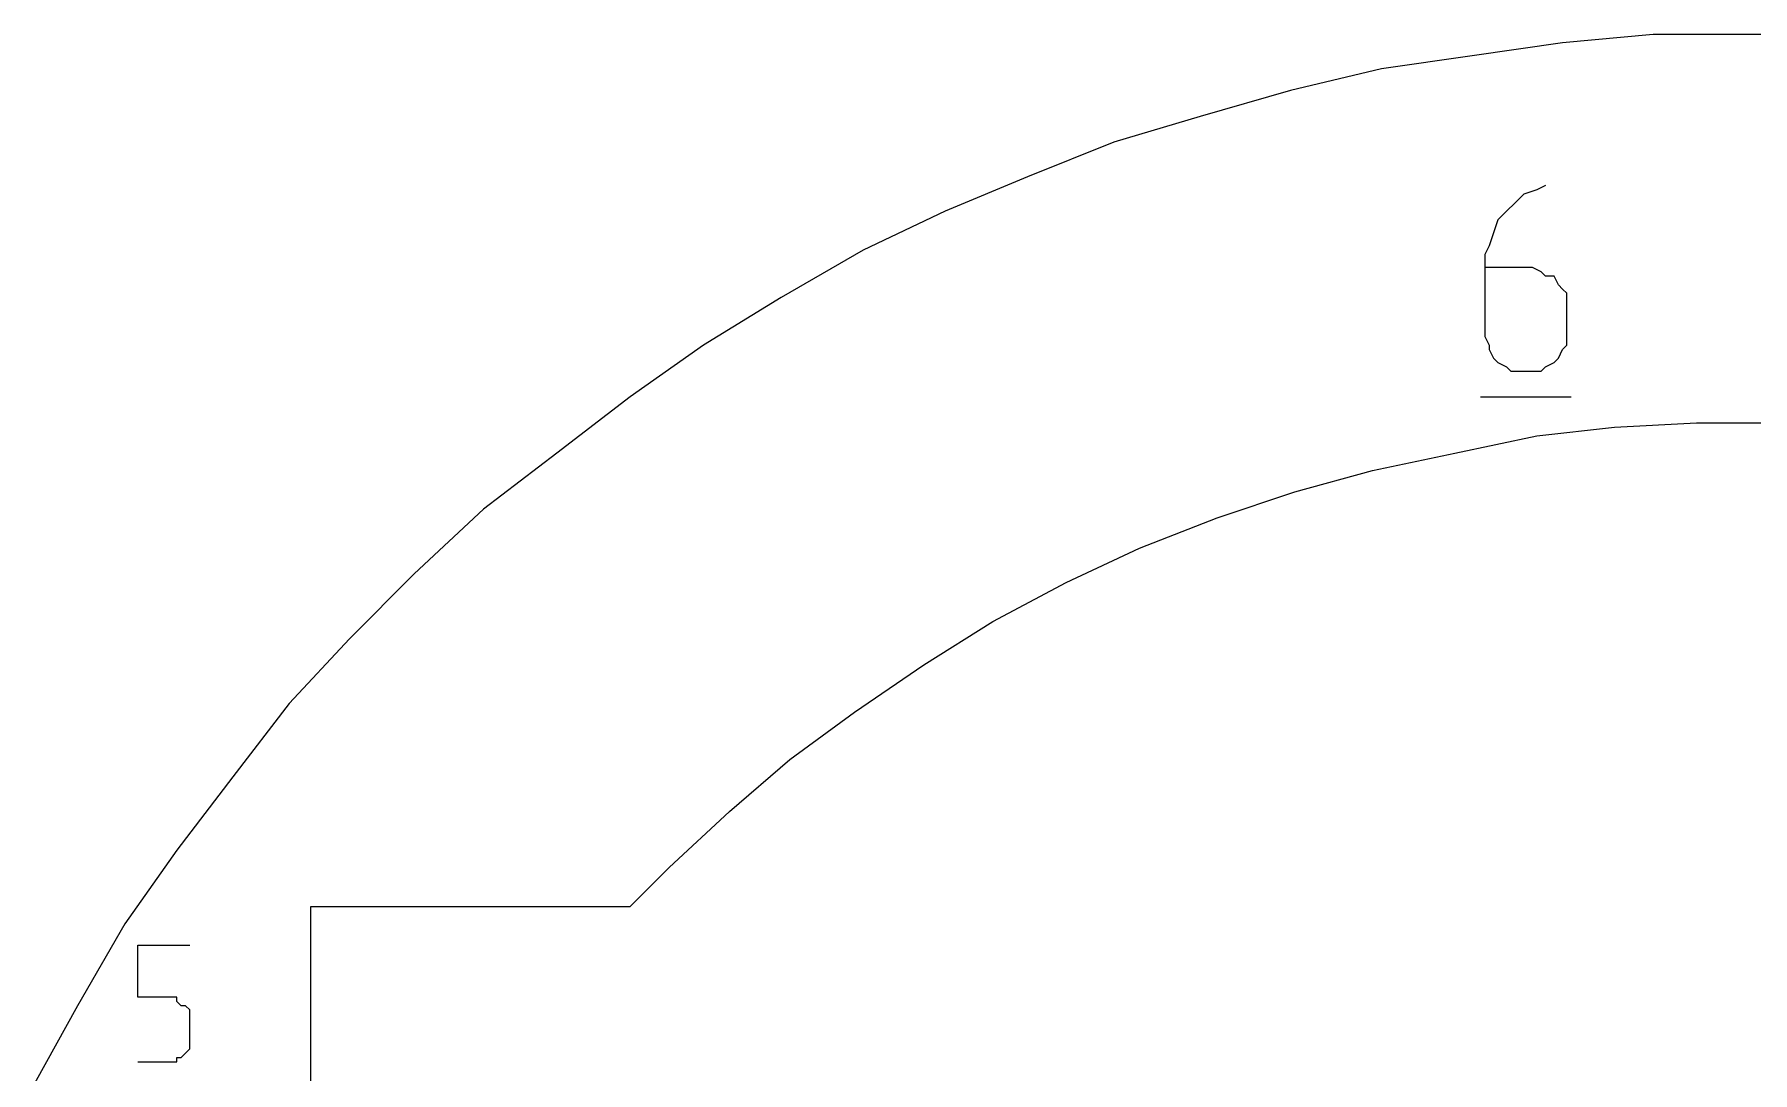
# Model space of a CAD drawing. Header units: centimetres. Extents: x -10.4 to 10.4, y -10.8 to 7.6.
# Drawn here: x 5.619 to 7.871, y -7.029 to -5.668 of the extents above; entities that cross this region are included whole.
import ezdxf
from ezdxf.lldxf.tags import DXFTag

# ---------------------------------------------------------------- set-up
doc = ezdxf.new("R2010")
doc.units = ezdxf.units.CM
doc.header["$MEASUREMENT"] = 0
doc.layers.add('layer 1', color=7, linetype='Continuous')
tags = doc.linetypes.add('New Line2124', pattern=[0.2, 0.1, -0.1]).pattern_tags.tags
tags[6:7] = [DXFTag(74, 4), DXFTag(75, 0), DXFTag(340, '0'), DXFTag(46, 1.0), DXFTag(50, 0.0), DXFTag(44, 0.0), DXFTag(45, 0.0)]
tags[4:5] = [DXFTag(74, 4), DXFTag(75, 0), DXFTag(340, '0'), DXFTag(46, 1.0), DXFTag(50, 0.0), DXFTag(44, 0.0), DXFTag(45, 0.0)]
tags = doc.linetypes.add('New Line2125', pattern=[0.2, 0.1, -0.1]).pattern_tags.tags
tags[6:7] = [DXFTag(74, 4), DXFTag(75, 0), DXFTag(340, '0'), DXFTag(46, 1.0), DXFTag(50, 0.0), DXFTag(44, 0.0), DXFTag(45, 0.0)]
tags[4:5] = [DXFTag(74, 4), DXFTag(75, 0), DXFTag(340, '0'), DXFTag(46, 1.0), DXFTag(50, 0.0), DXFTag(44, 0.0), DXFTag(45, 0.0)]
tags = doc.linetypes.add('New Line2126', pattern=[0.2, 0.1, -0.1]).pattern_tags.tags
tags[6:7] = [DXFTag(74, 4), DXFTag(75, 0), DXFTag(340, '0'), DXFTag(46, 1.0), DXFTag(50, 0.0), DXFTag(44, 0.0), DXFTag(45, 0.0)]
tags[4:5] = [DXFTag(74, 4), DXFTag(75, 0), DXFTag(340, '0'), DXFTag(46, 1.0), DXFTag(50, 0.0), DXFTag(44, 0.0), DXFTag(45, 0.0)]
tags = doc.linetypes.add('New Line2127', pattern=[0.2, 0.1, -0.1]).pattern_tags.tags
tags[6:7] = [DXFTag(74, 4), DXFTag(75, 0), DXFTag(340, '0'), DXFTag(46, 1.0), DXFTag(50, 0.0), DXFTag(44, 0.0), DXFTag(45, 0.0)]
tags[4:5] = [DXFTag(74, 4), DXFTag(75, 0), DXFTag(340, '0'), DXFTag(46, 1.0), DXFTag(50, 0.0), DXFTag(44, 0.0), DXFTag(45, 0.0)]
tags = doc.linetypes.add('New Line2128', pattern=[0.2, 0.1, -0.1]).pattern_tags.tags
tags[6:7] = [DXFTag(74, 4), DXFTag(75, 0), DXFTag(340, '0'), DXFTag(46, 1.0), DXFTag(50, 0.0), DXFTag(44, 0.0), DXFTag(45, 0.0)]
tags[4:5] = [DXFTag(74, 4), DXFTag(75, 0), DXFTag(340, '0'), DXFTag(46, 1.0), DXFTag(50, 0.0), DXFTag(44, 0.0), DXFTag(45, 0.0)]
tags = doc.linetypes.add('New Line2129', pattern=[0.2, 0.1, -0.1]).pattern_tags.tags
tags[6:7] = [DXFTag(74, 4), DXFTag(75, 0), DXFTag(340, '0'), DXFTag(46, 1.0), DXFTag(50, 0.0), DXFTag(44, 0.0), DXFTag(45, 0.0)]
tags[4:5] = [DXFTag(74, 4), DXFTag(75, 0), DXFTag(340, '0'), DXFTag(46, 1.0), DXFTag(50, 0.0), DXFTag(44, 0.0), DXFTag(45, 0.0)]
tags = doc.linetypes.add('New Line2130', pattern=[0.2, 0.1, -0.1]).pattern_tags.tags
tags[6:7] = [DXFTag(74, 4), DXFTag(75, 0), DXFTag(340, '0'), DXFTag(46, 1.0), DXFTag(50, 0.0), DXFTag(44, 0.0), DXFTag(45, 0.0)]
tags[4:5] = [DXFTag(74, 4), DXFTag(75, 0), DXFTag(340, '0'), DXFTag(46, 1.0), DXFTag(50, 0.0), DXFTag(44, 0.0), DXFTag(45, 0.0)]
tags = doc.linetypes.add('New Line2131', pattern=[0.2, 0.1, -0.1]).pattern_tags.tags
tags[6:7] = [DXFTag(74, 4), DXFTag(75, 0), DXFTag(340, '0'), DXFTag(46, 1.0), DXFTag(50, 0.0), DXFTag(44, 0.0), DXFTag(45, 0.0)]
tags[4:5] = [DXFTag(74, 4), DXFTag(75, 0), DXFTag(340, '0'), DXFTag(46, 1.0), DXFTag(50, 0.0), DXFTag(44, 0.0), DXFTag(45, 0.0)]
tags = doc.linetypes.add('New Line2132', pattern=[0.2, 0.1, -0.1]).pattern_tags.tags
tags[6:7] = [DXFTag(74, 4), DXFTag(75, 0), DXFTag(340, '0'), DXFTag(46, 1.0), DXFTag(50, 0.0), DXFTag(44, 0.0), DXFTag(45, 0.0)]
tags[4:5] = [DXFTag(74, 4), DXFTag(75, 0), DXFTag(340, '0'), DXFTag(46, 1.0), DXFTag(50, 0.0), DXFTag(44, 0.0), DXFTag(45, 0.0)]
tags = doc.linetypes.add('New Line2133', pattern=[0.2, 0.1, -0.1]).pattern_tags.tags
tags[6:7] = [DXFTag(74, 4), DXFTag(75, 0), DXFTag(340, '0'), DXFTag(46, 1.0), DXFTag(50, 0.0), DXFTag(44, 0.0), DXFTag(45, 0.0)]
tags[4:5] = [DXFTag(74, 4), DXFTag(75, 0), DXFTag(340, '0'), DXFTag(46, 1.0), DXFTag(50, 0.0), DXFTag(44, 0.0), DXFTag(45, 0.0)]
tags = doc.linetypes.add('New Line2134', pattern=[0.2, 0.1, -0.1]).pattern_tags.tags
tags[6:7] = [DXFTag(74, 4), DXFTag(75, 0), DXFTag(340, '0'), DXFTag(46, 1.0), DXFTag(50, 0.0), DXFTag(44, 0.0), DXFTag(45, 0.0)]
tags[4:5] = [DXFTag(74, 4), DXFTag(75, 0), DXFTag(340, '0'), DXFTag(46, 1.0), DXFTag(50, 0.0), DXFTag(44, 0.0), DXFTag(45, 0.0)]
tags = doc.linetypes.add('New Line2135', pattern=[0.2, 0.1, -0.1]).pattern_tags.tags
tags[6:7] = [DXFTag(74, 4), DXFTag(75, 0), DXFTag(340, '0'), DXFTag(46, 1.0), DXFTag(50, 0.0), DXFTag(44, 0.0), DXFTag(45, 0.0)]
tags[4:5] = [DXFTag(74, 4), DXFTag(75, 0), DXFTag(340, '0'), DXFTag(46, 1.0), DXFTag(50, 0.0), DXFTag(44, 0.0), DXFTag(45, 0.0)]
tags = doc.linetypes.add('New Line2136', pattern=[0.2, 0.1, -0.1]).pattern_tags.tags
tags[6:7] = [DXFTag(74, 4), DXFTag(75, 0), DXFTag(340, '0'), DXFTag(46, 1.0), DXFTag(50, 0.0), DXFTag(44, 0.0), DXFTag(45, 0.0)]
tags[4:5] = [DXFTag(74, 4), DXFTag(75, 0), DXFTag(340, '0'), DXFTag(46, 1.0), DXFTag(50, 0.0), DXFTag(44, 0.0), DXFTag(45, 0.0)]
tags = doc.linetypes.add('New Line2137', pattern=[0.2, 0.1, -0.1]).pattern_tags.tags
tags[6:7] = [DXFTag(74, 4), DXFTag(75, 0), DXFTag(340, '0'), DXFTag(46, 1.0), DXFTag(50, 0.0), DXFTag(44, 0.0), DXFTag(45, 0.0)]
tags[4:5] = [DXFTag(74, 4), DXFTag(75, 0), DXFTag(340, '0'), DXFTag(46, 1.0), DXFTag(50, 0.0), DXFTag(44, 0.0), DXFTag(45, 0.0)]
tags = doc.linetypes.add('New Line2138', pattern=[0.2, 0.1, -0.1]).pattern_tags.tags
tags[6:7] = [DXFTag(74, 4), DXFTag(75, 0), DXFTag(340, '0'), DXFTag(46, 1.0), DXFTag(50, 0.0), DXFTag(44, 0.0), DXFTag(45, 0.0)]
tags[4:5] = [DXFTag(74, 4), DXFTag(75, 0), DXFTag(340, '0'), DXFTag(46, 1.0), DXFTag(50, 0.0), DXFTag(44, 0.0), DXFTag(45, 0.0)]
tags = doc.linetypes.add('New Line2139', pattern=[0.2, 0.1, -0.1]).pattern_tags.tags
tags[6:7] = [DXFTag(74, 4), DXFTag(75, 0), DXFTag(340, '0'), DXFTag(46, 1.0), DXFTag(50, 0.0), DXFTag(44, 0.0), DXFTag(45, 0.0)]
tags[4:5] = [DXFTag(74, 4), DXFTag(75, 0), DXFTag(340, '0'), DXFTag(46, 1.0), DXFTag(50, 0.0), DXFTag(44, 0.0), DXFTag(45, 0.0)]
tags = doc.linetypes.add('New Line2140', pattern=[0.2, 0.1, -0.1]).pattern_tags.tags
tags[6:7] = [DXFTag(74, 4), DXFTag(75, 0), DXFTag(340, '0'), DXFTag(46, 1.0), DXFTag(50, 0.0), DXFTag(44, 0.0), DXFTag(45, 0.0)]
tags[4:5] = [DXFTag(74, 4), DXFTag(75, 0), DXFTag(340, '0'), DXFTag(46, 1.0), DXFTag(50, 0.0), DXFTag(44, 0.0), DXFTag(45, 0.0)]
tags = doc.linetypes.add('New Line2141', pattern=[0.2, 0.1, -0.1]).pattern_tags.tags
tags[6:7] = [DXFTag(74, 4), DXFTag(75, 0), DXFTag(340, '0'), DXFTag(46, 1.0), DXFTag(50, 0.0), DXFTag(44, 0.0), DXFTag(45, 0.0)]
tags[4:5] = [DXFTag(74, 4), DXFTag(75, 0), DXFTag(340, '0'), DXFTag(46, 1.0), DXFTag(50, 0.0), DXFTag(44, 0.0), DXFTag(45, 0.0)]
tags = doc.linetypes.add('New Line2154', pattern=[0.2, 0.1, -0.1]).pattern_tags.tags
tags[6:7] = [DXFTag(74, 4), DXFTag(75, 0), DXFTag(340, '0'), DXFTag(46, 1.0), DXFTag(50, 0.0), DXFTag(44, 0.0), DXFTag(45, 0.0)]
tags[4:5] = [DXFTag(74, 4), DXFTag(75, 0), DXFTag(340, '0'), DXFTag(46, 1.0), DXFTag(50, 0.0), DXFTag(44, 0.0), DXFTag(45, 0.0)]
tags = doc.linetypes.add('New Line2155', pattern=[0.2, 0.1, -0.1]).pattern_tags.tags
tags[6:7] = [DXFTag(74, 4), DXFTag(75, 0), DXFTag(340, '0'), DXFTag(46, 1.0), DXFTag(50, 0.0), DXFTag(44, 0.0), DXFTag(45, 0.0)]
tags[4:5] = [DXFTag(74, 4), DXFTag(75, 0), DXFTag(340, '0'), DXFTag(46, 1.0), DXFTag(50, 0.0), DXFTag(44, 0.0), DXFTag(45, 0.0)]
tags = doc.linetypes.add('New Line2156', pattern=[0.2, 0.1, -0.1]).pattern_tags.tags
tags[6:7] = [DXFTag(74, 4), DXFTag(75, 0), DXFTag(340, '0'), DXFTag(46, 1.0), DXFTag(50, 0.0), DXFTag(44, 0.0), DXFTag(45, 0.0)]
tags[4:5] = [DXFTag(74, 4), DXFTag(75, 0), DXFTag(340, '0'), DXFTag(46, 1.0), DXFTag(50, 0.0), DXFTag(44, 0.0), DXFTag(45, 0.0)]
tags = doc.linetypes.add('New Line2157', pattern=[0.2, 0.1, -0.1]).pattern_tags.tags
tags[6:7] = [DXFTag(74, 4), DXFTag(75, 0), DXFTag(340, '0'), DXFTag(46, 1.0), DXFTag(50, 0.0), DXFTag(44, 0.0), DXFTag(45, 0.0)]
tags[4:5] = [DXFTag(74, 4), DXFTag(75, 0), DXFTag(340, '0'), DXFTag(46, 1.0), DXFTag(50, 0.0), DXFTag(44, 0.0), DXFTag(45, 0.0)]
tags = doc.linetypes.add('New Line2158', pattern=[0.2, 0.1, -0.1]).pattern_tags.tags
tags[6:7] = [DXFTag(74, 4), DXFTag(75, 0), DXFTag(340, '0'), DXFTag(46, 1.0), DXFTag(50, 0.0), DXFTag(44, 0.0), DXFTag(45, 0.0)]
tags[4:5] = [DXFTag(74, 4), DXFTag(75, 0), DXFTag(340, '0'), DXFTag(46, 1.0), DXFTag(50, 0.0), DXFTag(44, 0.0), DXFTag(45, 0.0)]
tags = doc.linetypes.add('New Line2159', pattern=[0.2, 0.1, -0.1]).pattern_tags.tags
tags[6:7] = [DXFTag(74, 4), DXFTag(75, 0), DXFTag(340, '0'), DXFTag(46, 1.0), DXFTag(50, 0.0), DXFTag(44, 0.0), DXFTag(45, 0.0)]
tags[4:5] = [DXFTag(74, 4), DXFTag(75, 0), DXFTag(340, '0'), DXFTag(46, 1.0), DXFTag(50, 0.0), DXFTag(44, 0.0), DXFTag(45, 0.0)]
tags = doc.linetypes.add('New Line2160', pattern=[0.2, 0.1, -0.1]).pattern_tags.tags
tags[6:7] = [DXFTag(74, 4), DXFTag(75, 0), DXFTag(340, '0'), DXFTag(46, 1.0), DXFTag(50, 0.0), DXFTag(44, 0.0), DXFTag(45, 0.0)]
tags[4:5] = [DXFTag(74, 4), DXFTag(75, 0), DXFTag(340, '0'), DXFTag(46, 1.0), DXFTag(50, 0.0), DXFTag(44, 0.0), DXFTag(45, 0.0)]
tags = doc.linetypes.add('New Line2161', pattern=[0.2, 0.1, -0.1]).pattern_tags.tags
tags[6:7] = [DXFTag(74, 4), DXFTag(75, 0), DXFTag(340, '0'), DXFTag(46, 1.0), DXFTag(50, 0.0), DXFTag(44, 0.0), DXFTag(45, 0.0)]
tags[4:5] = [DXFTag(74, 4), DXFTag(75, 0), DXFTag(340, '0'), DXFTag(46, 1.0), DXFTag(50, 0.0), DXFTag(44, 0.0), DXFTag(45, 0.0)]
tags = doc.linetypes.add('New Line2162', pattern=[0.2, 0.1, -0.1]).pattern_tags.tags
tags[6:7] = [DXFTag(74, 4), DXFTag(75, 0), DXFTag(340, '0'), DXFTag(46, 1.0), DXFTag(50, 0.0), DXFTag(44, 0.0), DXFTag(45, 0.0)]
tags[4:5] = [DXFTag(74, 4), DXFTag(75, 0), DXFTag(340, '0'), DXFTag(46, 1.0), DXFTag(50, 0.0), DXFTag(44, 0.0), DXFTag(45, 0.0)]
tags = doc.linetypes.add('New Line2163', pattern=[0.2, 0.1, -0.1]).pattern_tags.tags
tags[6:7] = [DXFTag(74, 4), DXFTag(75, 0), DXFTag(340, '0'), DXFTag(46, 1.0), DXFTag(50, 0.0), DXFTag(44, 0.0), DXFTag(45, 0.0)]
tags[4:5] = [DXFTag(74, 4), DXFTag(75, 0), DXFTag(340, '0'), DXFTag(46, 1.0), DXFTag(50, 0.0), DXFTag(44, 0.0), DXFTag(45, 0.0)]
tags = doc.linetypes.add('New Line2164', pattern=[0.2, 0.1, -0.1]).pattern_tags.tags
tags[6:7] = [DXFTag(74, 4), DXFTag(75, 0), DXFTag(340, '0'), DXFTag(46, 1.0), DXFTag(50, 0.0), DXFTag(44, 0.0), DXFTag(45, 0.0)]
tags[4:5] = [DXFTag(74, 4), DXFTag(75, 0), DXFTag(340, '0'), DXFTag(46, 1.0), DXFTag(50, 0.0), DXFTag(44, 0.0), DXFTag(45, 0.0)]
tags = doc.linetypes.add('New Line2165', pattern=[0.2, 0.1, -0.1]).pattern_tags.tags
tags[6:7] = [DXFTag(74, 4), DXFTag(75, 0), DXFTag(340, '0'), DXFTag(46, 1.0), DXFTag(50, 0.0), DXFTag(44, 0.0), DXFTag(45, 0.0)]
tags[4:5] = [DXFTag(74, 4), DXFTag(75, 0), DXFTag(340, '0'), DXFTag(46, 1.0), DXFTag(50, 0.0), DXFTag(44, 0.0), DXFTag(45, 0.0)]
tags = doc.linetypes.add('New Line2166', pattern=[0.2, 0.1, -0.1]).pattern_tags.tags
tags[6:7] = [DXFTag(74, 4), DXFTag(75, 0), DXFTag(340, '0'), DXFTag(46, 1.0), DXFTag(50, 0.0), DXFTag(44, 0.0), DXFTag(45, 0.0)]
tags[4:5] = [DXFTag(74, 4), DXFTag(75, 0), DXFTag(340, '0'), DXFTag(46, 1.0), DXFTag(50, 0.0), DXFTag(44, 0.0), DXFTag(45, 0.0)]
tags = doc.linetypes.add('New Line2167', pattern=[0.2, 0.1, -0.1]).pattern_tags.tags
tags[6:7] = [DXFTag(74, 4), DXFTag(75, 0), DXFTag(340, '0'), DXFTag(46, 1.0), DXFTag(50, 0.0), DXFTag(44, 0.0), DXFTag(45, 0.0)]
tags[4:5] = [DXFTag(74, 4), DXFTag(75, 0), DXFTag(340, '0'), DXFTag(46, 1.0), DXFTag(50, 0.0), DXFTag(44, 0.0), DXFTag(45, 0.0)]
tags = doc.linetypes.add('New Line2168', pattern=[0.2, 0.1, -0.1]).pattern_tags.tags
tags[6:7] = [DXFTag(74, 4), DXFTag(75, 0), DXFTag(340, '0'), DXFTag(46, 1.0), DXFTag(50, 0.0), DXFTag(44, 0.0), DXFTag(45, 0.0)]
tags[4:5] = [DXFTag(74, 4), DXFTag(75, 0), DXFTag(340, '0'), DXFTag(46, 1.0), DXFTag(50, 0.0), DXFTag(44, 0.0), DXFTag(45, 0.0)]
tags = doc.linetypes.add('New Line2169', pattern=[0.2, 0.1, -0.1]).pattern_tags.tags
tags[6:7] = [DXFTag(74, 4), DXFTag(75, 0), DXFTag(340, '0'), DXFTag(46, 1.0), DXFTag(50, 0.0), DXFTag(44, 0.0), DXFTag(45, 0.0)]
tags[4:5] = [DXFTag(74, 4), DXFTag(75, 0), DXFTag(340, '0'), DXFTag(46, 1.0), DXFTag(50, 0.0), DXFTag(44, 0.0), DXFTag(45, 0.0)]
tags = doc.linetypes.add('New Line2170', pattern=[0.2, 0.1, -0.1]).pattern_tags.tags
tags[6:7] = [DXFTag(74, 4), DXFTag(75, 0), DXFTag(340, '0'), DXFTag(46, 1.0), DXFTag(50, 0.0), DXFTag(44, 0.0), DXFTag(45, 0.0)]
tags[4:5] = [DXFTag(74, 4), DXFTag(75, 0), DXFTag(340, '0'), DXFTag(46, 1.0), DXFTag(50, 0.0), DXFTag(44, 0.0), DXFTag(45, 0.0)]
tags = doc.linetypes.add('New Line2171', pattern=[0.2, 0.1, -0.1]).pattern_tags.tags
tags[6:7] = [DXFTag(74, 4), DXFTag(75, 0), DXFTag(340, '0'), DXFTag(46, 1.0), DXFTag(50, 0.0), DXFTag(44, 0.0), DXFTag(45, 0.0)]
tags[4:5] = [DXFTag(74, 4), DXFTag(75, 0), DXFTag(340, '0'), DXFTag(46, 1.0), DXFTag(50, 0.0), DXFTag(44, 0.0), DXFTag(45, 0.0)]
tags = doc.linetypes.add('New Line2172', pattern=[0.2, 0.1, -0.1]).pattern_tags.tags
tags[6:7] = [DXFTag(74, 4), DXFTag(75, 0), DXFTag(340, '0'), DXFTag(46, 1.0), DXFTag(50, 0.0), DXFTag(44, 0.0), DXFTag(45, 0.0)]
tags[4:5] = [DXFTag(74, 4), DXFTag(75, 0), DXFTag(340, '0'), DXFTag(46, 1.0), DXFTag(50, 0.0), DXFTag(44, 0.0), DXFTag(45, 0.0)]
tags = doc.linetypes.add('New Line2173', pattern=[0.2, 0.1, -0.1]).pattern_tags.tags
tags[6:7] = [DXFTag(74, 4), DXFTag(75, 0), DXFTag(340, '0'), DXFTag(46, 1.0), DXFTag(50, 0.0), DXFTag(44, 0.0), DXFTag(45, 0.0)]
tags[4:5] = [DXFTag(74, 4), DXFTag(75, 0), DXFTag(340, '0'), DXFTag(46, 1.0), DXFTag(50, 0.0), DXFTag(44, 0.0), DXFTag(45, 0.0)]
tags = doc.linetypes.add('New Line2174', pattern=[0.2, 0.1, -0.1]).pattern_tags.tags
tags[6:7] = [DXFTag(74, 4), DXFTag(75, 0), DXFTag(340, '0'), DXFTag(46, 1.0), DXFTag(50, 0.0), DXFTag(44, 0.0), DXFTag(45, 0.0)]
tags[4:5] = [DXFTag(74, 4), DXFTag(75, 0), DXFTag(340, '0'), DXFTag(46, 1.0), DXFTag(50, 0.0), DXFTag(44, 0.0), DXFTag(45, 0.0)]
tags = doc.linetypes.add('New Line2175', pattern=[0.2, 0.1, -0.1]).pattern_tags.tags
tags[6:7] = [DXFTag(74, 4), DXFTag(75, 0), DXFTag(340, '0'), DXFTag(46, 1.0), DXFTag(50, 0.0), DXFTag(44, 0.0), DXFTag(45, 0.0)]
tags[4:5] = [DXFTag(74, 4), DXFTag(75, 0), DXFTag(340, '0'), DXFTag(46, 1.0), DXFTag(50, 0.0), DXFTag(44, 0.0), DXFTag(45, 0.0)]
tags = doc.linetypes.add('New Line2176', pattern=[0.2, 0.1, -0.1]).pattern_tags.tags
tags[6:7] = [DXFTag(74, 4), DXFTag(75, 0), DXFTag(340, '0'), DXFTag(46, 1.0), DXFTag(50, 0.0), DXFTag(44, 0.0), DXFTag(45, 0.0)]
tags[4:5] = [DXFTag(74, 4), DXFTag(75, 0), DXFTag(340, '0'), DXFTag(46, 1.0), DXFTag(50, 0.0), DXFTag(44, 0.0), DXFTag(45, 0.0)]
tags = doc.linetypes.add('New Line2177', pattern=[0.2, 0.1, -0.1]).pattern_tags.tags
tags[6:7] = [DXFTag(74, 4), DXFTag(75, 0), DXFTag(340, '0'), DXFTag(46, 1.0), DXFTag(50, 0.0), DXFTag(44, 0.0), DXFTag(45, 0.0)]
tags[4:5] = [DXFTag(74, 4), DXFTag(75, 0), DXFTag(340, '0'), DXFTag(46, 1.0), DXFTag(50, 0.0), DXFTag(44, 0.0), DXFTag(45, 0.0)]

msp = doc.modelspace()

# ---------------------------------------------------------------- linework, layer by layer
at = {"layer": 'layer 1', "color": 5, "linetype": 'New Line2156', "lineweight": 9}
msp.add_open_spline([(7.74096, -5.66848), (7.74096, -5.66848), (7.6221, -5.67971), (7.6221, -5.67971)], degree=3, dxfattribs=at)
at = {"layer": 'layer 1', "color": 5, "linetype": 'New Line2155', "lineweight": 9}
msp.add_open_spline([(7.85982, -5.66848), (7.85982, -5.66848), (7.74096, -5.66848), (7.74096, -5.66848)], degree=3, dxfattribs=at)
at = {"layer": 'layer 1', "color": 5, "linetype": 'New Line2154', "lineweight": 9}
msp.add_open_spline([(7.97867, -5.66848), (7.97867, -5.66848), (7.85982, -5.66848), (7.85982, -5.66848)], degree=3, dxfattribs=at)
at = {"layer": 'layer 1', "color": 5, "linetype": 'New Line2158', "lineweight": 9}
msp.add_open_spline([(7.50339, -5.69678), (7.50339, -5.69678), (7.38453, -5.71369), (7.38453, -5.71369)], degree=3, dxfattribs=at)
at = {"layer": 'layer 1', "color": 5, "linetype": 'New Line2157', "lineweight": 9}
msp.add_open_spline([(7.6221, -5.67971), (7.6221, -5.67971), (7.50339, -5.69678), (7.50339, -5.69678)], degree=3, dxfattribs=at)
at = {"layer": 'layer 1', "color": 5, "linetype": 'New Line2159', "lineweight": 9}
msp.add_open_spline([(7.38453, -5.71369), (7.38453, -5.71369), (7.26567, -5.74199), (7.26567, -5.74199)], degree=3, dxfattribs=at)
at = {"layer": 'layer 1', "color": 5, "linetype": 'New Line2160', "lineweight": 9}
msp.add_open_spline([(7.26567, -5.74199), (7.26567, -5.74199), (7.14695, -5.77597), (7.14695, -5.77597)], degree=3, dxfattribs=at)
at = {"layer": 'layer 1', "color": 5, "linetype": 'New Line2161', "lineweight": 9}
msp.add_open_spline([(7.14695, -5.77597), (7.14695, -5.77597), (7.03379, -5.8098), (7.03379, -5.8098)], degree=3, dxfattribs=at)
at = {"layer": 'layer 1', "color": 5, "linetype": 'New Line2162', "lineweight": 9}
msp.add_open_spline([(7.03379, -5.8098), (7.03379, -5.8098), (6.92061, -5.85515), (6.92061, -5.85515)], degree=3, dxfattribs=at)
at = {"layer": 'layer 1', "color": 5, "linetype": 'New Line2163', "lineweight": 9}
msp.add_open_spline([(6.92061, -5.85515), (6.92061, -5.85515), (6.81313, -5.90037), (6.81313, -5.90037)], degree=3, dxfattribs=at)
at = {"layer": 'layer 1', "color": 1, "lineweight": 20}
for points in [[(7.58827, -5.87207), (7.58827, -5.87207), (7.5712, -5.87776), (7.5712, -5.87776)], [(7.59949, -5.86639), (7.59949, -5.86639), (7.58827, -5.87207), (7.58827, -5.87207)], [(7.59949, -5.86639), (7.59949, -5.86639), (7.59949, -5.86639), (7.59949, -5.86639)], [(7.55997, -5.88914), (7.55997, -5.88914), (7.54859, -5.90037), (7.54859, -5.90037)], [(7.5712, -5.87776), (7.5712, -5.87776), (7.55997, -5.88914), (7.55997, -5.88914)], [(7.53737, -5.91175), (7.53737, -5.91175), (7.53168, -5.92866), (7.53168, -5.92866)], [(7.54859, -5.90037), (7.54859, -5.90037), (7.53737, -5.91175), (7.53737, -5.91175)], [(7.53168, -5.92866), (7.53168, -5.92866), (7.526, -5.94572), (7.526, -5.94572)], [(7.526, -5.94572), (7.526, -5.94572), (7.52031, -5.95695), (7.52031, -5.95695)], [(7.52031, -5.95695), (7.52031, -5.95695), (7.52031, -5.97402), (7.52031, -5.97402)], [(7.52031, -5.97402), (7.52031, -5.97402), (7.52031, -6.05874), (7.52031, -6.05874)], [(7.57689, -5.97402), (7.57689, -5.97402), (7.52031, -5.97402), (7.52031, -5.97402)], [(7.58258, -5.97402), (7.58258, -5.97402), (7.57689, -5.97402), (7.57689, -5.97402)], [(7.59395, -5.97955), (7.59395, -5.97955), (7.58258, -5.97402), (7.58258, -5.97402)], [(7.59949, -5.98524), (7.59949, -5.98524), (7.59395, -5.97955), (7.59395, -5.97955)], [(7.61086, -5.98524), (7.61086, -5.98524), (7.59949, -5.98524), (7.59949, -5.98524)], [(7.61655, -5.99662), (7.61655, -5.99662), (7.61086, -5.98524), (7.61086, -5.98524)], [(7.6221, -6.0023), (7.6221, -6.0023), (7.61655, -5.99662), (7.61655, -5.99662)], [(7.62778, -6.00785), (7.62778, -6.00785), (7.6221, -6.0023), (7.6221, -6.0023)], [(7.62778, -6.01922), (7.62778, -6.01922), (7.62778, -6.00785), (7.62778, -6.00785)], [(7.62778, -6.0306), (7.62778, -6.0306), (7.62778, -6.01922), (7.62778, -6.01922)], [(7.62778, -6.05874), (7.62778, -6.05874), (7.62778, -6.0306), (7.62778, -6.0306)], [(7.62778, -6.0306), (7.62778, -6.0306), (7.62778, -6.0306), (7.62778, -6.0306)], [(7.52031, -6.05874), (7.52031, -6.05874), (7.52031, -6.05874), (7.52031, -6.05874)], [(7.52031, -6.05874), (7.52031, -6.05874), (7.52031, -6.06443), (7.52031, -6.06443)], [(7.52031, -6.06443), (7.52031, -6.06443), (7.526, -6.07581), (7.526, -6.07581)], [(7.526, -6.07581), (7.526, -6.07581), (7.526, -6.0815), (7.526, -6.0815)], [(7.6221, -6.0815), (7.6221, -6.0815), (7.62778, -6.07581), (7.62778, -6.07581)], [(7.62778, -6.06443), (7.62778, -6.06443), (7.62778, -6.05874), (7.62778, -6.05874)], [(7.62778, -6.07581), (7.62778, -6.07581), (7.62778, -6.06443), (7.62778, -6.06443)], [(7.526, -6.0815), (7.526, -6.0815), (7.53168, -6.09273), (7.53168, -6.09273)], [(7.53168, -6.09273), (7.53168, -6.09273), (7.53737, -6.09842), (7.53737, -6.09842)], [(7.53737, -6.09842), (7.53737, -6.09842), (7.54859, -6.10411), (7.54859, -6.10411)], [(7.59949, -6.10411), (7.59949, -6.10411), (7.61086, -6.09842), (7.61086, -6.09842)], [(7.61086, -6.09842), (7.61086, -6.09842), (7.61655, -6.09273), (7.61655, -6.09273)], [(7.61655, -6.09273), (7.61655, -6.09273), (7.6221, -6.0815), (7.6221, -6.0815)], [(7.54859, -6.10411), (7.54859, -6.10411), (7.55428, -6.10979), (7.55428, -6.10979)], [(7.55428, -6.10979), (7.55428, -6.10979), (7.56566, -6.10979), (7.56566, -6.10979)], [(7.56566, -6.10979), (7.56566, -6.10979), (7.57689, -6.10979), (7.57689, -6.10979)], [(7.57689, -6.10979), (7.57689, -6.10979), (7.57689, -6.10979), (7.57689, -6.10979)], [(7.57689, -6.10979), (7.57689, -6.10979), (7.58258, -6.10979), (7.58258, -6.10979)], [(7.58258, -6.10979), (7.58258, -6.10979), (7.59395, -6.10979), (7.59395, -6.10979)], [(7.59395, -6.10979), (7.59395, -6.10979), (7.59949, -6.10411), (7.59949, -6.10411)], [(7.51462, -6.14362), (7.51462, -6.14362), (7.63347, -6.14362), (7.63347, -6.14362)], [(5.75506, -6.93013), (5.75506, -6.93013), (5.75506, -6.86232), (5.75506, -6.86232)], [(5.75506, -6.86232), (5.75506, -6.86232), (5.82288, -6.86232), (5.82288, -6.86232)], [(5.78905, -6.93013), (5.78905, -6.93013), (5.75506, -6.93013), (5.75506, -6.93013)], [(5.80028, -6.93013), (5.80028, -6.93013), (5.78905, -6.93013), (5.78905, -6.93013)], [(5.80597, -6.93013), (5.80597, -6.93013), (5.80028, -6.93013), (5.80028, -6.93013)], [(5.80597, -6.93582), (5.80597, -6.93582), (5.80597, -6.93013), (5.80597, -6.93013)], [(5.81165, -6.94151), (5.81165, -6.94151), (5.80597, -6.93582), (5.80597, -6.93582)], [(5.81734, -6.94151), (5.81734, -6.94151), (5.81165, -6.94151), (5.81165, -6.94151)], [(5.82288, -6.94706), (5.82288, -6.94706), (5.81734, -6.94151), (5.81734, -6.94151)], [(5.82288, -6.95274), (5.82288, -6.95274), (5.82288, -6.94706), (5.82288, -6.94706)], [(5.82288, -6.95843), (5.82288, -6.95843), (5.82288, -6.95274), (5.82288, -6.95274)], [(5.82288, -6.96412), (5.82288, -6.96412), (5.82288, -6.95843), (5.82288, -6.95843)], [(5.82288, -6.98103), (5.82288, -6.98103), (5.82288, -6.96412), (5.82288, -6.96412)], [(5.82288, -6.96412), (5.82288, -6.96412), (5.82288, -6.96412), (5.82288, -6.96412)], [(5.81734, -7.00364), (5.81734, -7.00364), (5.82288, -6.99811), (5.82288, -6.99811)], [(5.82288, -6.98673), (5.82288, -6.98673), (5.82288, -6.98103), (5.82288, -6.98103)], [(5.82288, -6.99242), (5.82288, -6.99242), (5.82288, -6.98673), (5.82288, -6.98673)], [(5.82288, -6.99811), (5.82288, -6.99811), (5.82288, -6.99242), (5.82288, -6.99242)], [(5.75506, -7.01502), (5.75506, -7.01502), (5.78905, -7.01502), (5.78905, -7.01502)], [(5.78905, -7.01502), (5.78905, -7.01502), (5.78905, -7.01502), (5.78905, -7.01502)], [(5.78905, -7.01502), (5.78905, -7.01502), (5.80028, -7.01502), (5.80028, -7.01502)], [(5.80028, -7.01502), (5.80028, -7.01502), (5.80597, -7.01502), (5.80597, -7.01502)], [(5.80597, -7.01502), (5.80597, -7.01502), (5.80597, -7.00933), (5.80597, -7.00933)], [(5.80597, -7.00933), (5.80597, -7.00933), (5.81165, -7.00933), (5.81165, -7.00933)], [(5.81165, -7.00933), (5.81165, -7.00933), (5.81734, -7.00364), (5.81734, -7.00364)]]:
    msp.add_open_spline(points, degree=3, dxfattribs=at)
at = {"layer": 'layer 1', "color": 5, "linetype": 'New Line2164', "lineweight": 9}
msp.add_open_spline([(6.81313, -5.90037), (6.81313, -5.90037), (6.70564, -5.95126), (6.70564, -5.95126)], degree=3, dxfattribs=at)
at = {"layer": 'layer 1', "color": 5, "linetype": 'New Line2165', "lineweight": 9}
msp.add_open_spline([(6.70564, -5.95126), (6.70564, -5.95126), (6.59801, -6.01354), (6.59801, -6.01354)], degree=3, dxfattribs=at)
at = {"layer": 'layer 1', "color": 5, "linetype": 'New Line2166', "lineweight": 9}
msp.add_open_spline([(6.59801, -6.01354), (6.59801, -6.01354), (6.49622, -6.07581), (6.49622, -6.07581)], degree=3, dxfattribs=at)
at = {"layer": 'layer 1', "color": 5, "linetype": 'New Line2167', "lineweight": 9}
msp.add_open_spline([(6.49622, -6.07581), (6.49622, -6.07581), (6.40012, -6.14362), (6.40012, -6.14362)], degree=3, dxfattribs=at)
at = {"layer": 'layer 1', "color": 5, "linetype": 'New Line2168', "lineweight": 9}
msp.add_open_spline([(6.40012, -6.14362), (6.40012, -6.14362), (6.30386, -6.21727), (6.30386, -6.21727)], degree=3, dxfattribs=at)
at = {"layer": 'layer 1', "color": 5, "linetype": 'New Line2139', "lineweight": 9}
msp.add_open_spline([(7.58827, -6.19467), (7.58827, -6.19467), (7.69006, -6.1833), (7.69006, -6.1833)], degree=3, dxfattribs=at)
at = {"layer": 'layer 1', "color": 5, "linetype": 'New Line2140', "lineweight": 9}
msp.add_open_spline([(7.69006, -6.1833), (7.69006, -6.1833), (7.79755, -6.17761), (7.79755, -6.17761)], degree=3, dxfattribs=at)
at = {"layer": 'layer 1', "color": 5, "linetype": 'New Line2141', "lineweight": 9}
msp.add_open_spline([(7.79755, -6.17761), (7.79755, -6.17761), (7.88243, -6.17761), (7.88243, -6.17761)], degree=3, dxfattribs=at)
at = {"layer": 'layer 1', "color": 5, "linetype": 'New Line2138', "lineweight": 9}
msp.add_open_spline([(7.48078, -6.21727), (7.48078, -6.21727), (7.58827, -6.19467), (7.58827, -6.19467)], degree=3, dxfattribs=at)
at = {"layer": 'layer 1', "color": 5, "linetype": 'New Line2169', "lineweight": 9}
msp.add_open_spline([(6.30386, -6.21727), (6.30386, -6.21727), (6.20775, -6.29078), (6.20775, -6.29078)], degree=3, dxfattribs=at)
at = {"layer": 'layer 1', "color": 5, "linetype": 'New Line2137', "lineweight": 9}
msp.add_open_spline([(7.37314, -6.23988), (7.37314, -6.23988), (7.48078, -6.21727), (7.48078, -6.21727)], degree=3, dxfattribs=at)
at = {"layer": 'layer 1', "color": 5, "linetype": 'New Line2136', "lineweight": 9}
msp.add_open_spline([(7.27135, -6.26818), (7.27135, -6.26818), (7.37314, -6.23988), (7.37314, -6.23988)], degree=3, dxfattribs=at)
at = {"layer": 'layer 1', "color": 5, "linetype": 'New Line2135', "lineweight": 9}
msp.add_open_spline([(7.16956, -6.30215), (7.16956, -6.30215), (7.27135, -6.26818), (7.27135, -6.26818)], degree=3, dxfattribs=at)
at = {"layer": 'layer 1', "color": 5, "linetype": 'New Line2170', "lineweight": 9}
msp.add_open_spline([(6.20775, -6.29078), (6.20775, -6.29078), (6.11718, -6.37566), (6.11718, -6.37566)], degree=3, dxfattribs=at)
at = {"layer": 'layer 1', "color": 5, "linetype": 'New Line2134', "lineweight": 9}
msp.add_open_spline([(7.06762, -6.34167), (7.06762, -6.34167), (7.16956, -6.30215), (7.16956, -6.30215)], degree=3, dxfattribs=at)
at = {"layer": 'layer 1', "color": 5, "linetype": 'New Line2133', "lineweight": 9}
msp.add_open_spline([(6.97151, -6.38703), (6.97151, -6.38703), (7.06762, -6.34167), (7.06762, -6.34167)], degree=3, dxfattribs=at)
at = {"layer": 'layer 1', "color": 5, "linetype": 'New Line2171', "lineweight": 9}
msp.add_open_spline([(6.11718, -6.37566), (6.11718, -6.37566), (6.03231, -6.46054), (6.03231, -6.46054)], degree=3, dxfattribs=at)
at = {"layer": 'layer 1', "color": 5, "linetype": 'New Line2132', "lineweight": 9}
msp.add_open_spline([(6.87525, -6.43793), (6.87525, -6.43793), (6.97151, -6.38703), (6.97151, -6.38703)], degree=3, dxfattribs=at)
at = {"layer": 'layer 1', "color": 5, "linetype": 'New Line2131', "lineweight": 9}
msp.add_open_spline([(6.78484, -6.49451), (6.78484, -6.49451), (6.87525, -6.43793), (6.87525, -6.43793)], degree=3, dxfattribs=at)
at = {"layer": 'layer 1', "color": 5, "linetype": 'New Line2172', "lineweight": 9}
msp.add_open_spline([(6.03231, -6.46054), (6.03231, -6.46054), (5.95312, -6.54542), (5.95312, -6.54542)], degree=3, dxfattribs=at)
at = {"layer": 'layer 1', "color": 5, "linetype": 'New Line2130', "lineweight": 9}
msp.add_open_spline([(6.69427, -6.55679), (6.69427, -6.55679), (6.78484, -6.49451), (6.78484, -6.49451)], degree=3, dxfattribs=at)
at = {"layer": 'layer 1', "color": 5, "linetype": 'New Line2173', "lineweight": 9}
msp.add_open_spline([(5.95312, -6.54542), (5.95312, -6.54542), (5.87946, -6.64152), (5.87946, -6.64152)], degree=3, dxfattribs=at)
at = {"layer": 'layer 1', "color": 5, "linetype": 'New Line2129', "lineweight": 9}
msp.add_open_spline([(6.60939, -6.61891), (6.60939, -6.61891), (6.69427, -6.55679), (6.69427, -6.55679)], degree=3, dxfattribs=at)
at = {"layer": 'layer 1', "color": 5, "linetype": 'New Line2128', "lineweight": 9}
msp.add_open_spline([(6.5302, -6.68688), (6.5302, -6.68688), (6.60939, -6.61891), (6.60939, -6.61891)], degree=3, dxfattribs=at)
at = {"layer": 'layer 1', "color": 5, "linetype": 'New Line2174', "lineweight": 9}
msp.add_open_spline([(5.87946, -6.64152), (5.87946, -6.64152), (5.80597, -6.73778), (5.80597, -6.73778)], degree=3, dxfattribs=at)
at = {"layer": 'layer 1', "color": 5, "linetype": 'New Line2127', "lineweight": 9}
msp.add_open_spline([(6.45101, -6.76038), (6.45101, -6.76038), (6.5302, -6.68688), (6.5302, -6.68688)], degree=3, dxfattribs=at)
at = {"layer": 'layer 1', "color": 5, "linetype": 'New Line2175', "lineweight": 9}
msp.add_open_spline([(5.80597, -6.73778), (5.80597, -6.73778), (5.73799, -6.83403), (5.73799, -6.83403)], degree=3, dxfattribs=at)
at = {"layer": 'layer 1', "color": 5, "linetype": 'New Line2126', "lineweight": 9}
msp.add_open_spline([(6.40012, -6.81128), (6.40012, -6.81128), (6.45101, -6.76038), (6.45101, -6.76038)], degree=3, dxfattribs=at)
at = {"layer": 'layer 1', "color": 5, "linetype": 'New Line2124', "lineweight": 9}
msp.add_open_spline([(5.9814, -7.06591), (5.9814, -7.06591), (5.9814, -6.81128), (5.9814, -6.81128)], degree=3, dxfattribs=at)
at = {"layer": 'layer 1', "color": 5, "linetype": 'New Line2125', "lineweight": 9}
msp.add_open_spline([(5.9814, -6.81128), (5.9814, -6.81128), (6.40012, -6.81128), (6.40012, -6.81128)], degree=3, dxfattribs=at)
at = {"layer": 'layer 1', "color": 5, "linetype": 'New Line2176', "lineweight": 9}
msp.add_open_spline([(5.73799, -6.83403), (5.73799, -6.83403), (5.67588, -6.94151), (5.67588, -6.94151)], degree=3, dxfattribs=at)
at = {"layer": 'layer 1', "color": 5, "linetype": 'New Line2177', "lineweight": 9}
msp.add_open_spline([(5.67588, -6.94151), (5.67588, -6.94151), (5.61928, -7.04331), (5.61928, -7.04331)], degree=3, dxfattribs=at)

doc.saveas('drawing.dxf')
